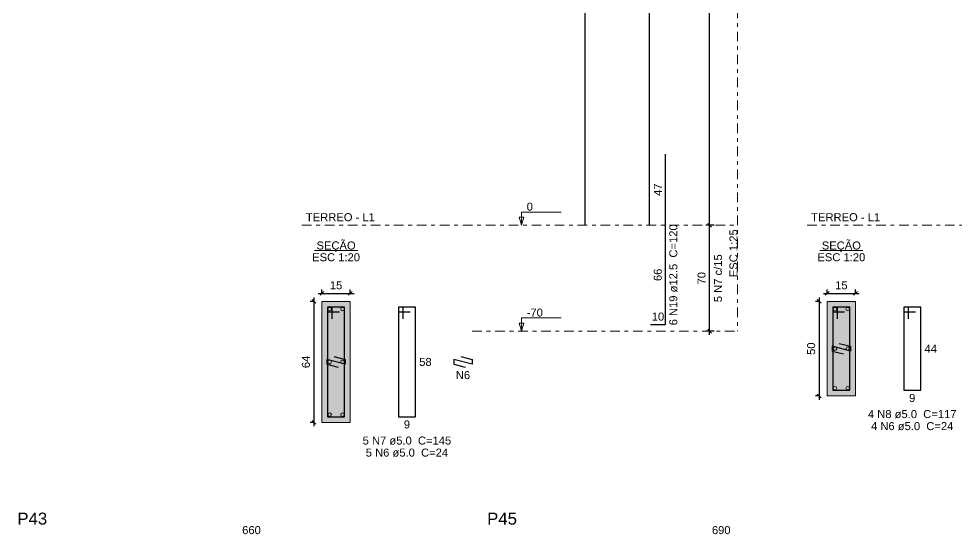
# Model space of a CAD drawing. Header units: millimetres. Extents: x -34 to 951, y -76 to 463.
# Drawn here: x 302.09 to 326.9, y -39.77 to -26.14 of the extents above; entities that cross this region are included whole.
import ezdxf

# ---------------------------------------------------------------- set-up
doc = ezdxf.new("R2010")
doc.units = ezdxf.units.MM
doc.header["$MEASUREMENT"] = 0
doc.linetypes.add('DASHDOT', pattern=[2.54, 1.27, -0.635, 0, -0.635])
doc.linetypes.add('NULL', pattern=[0])
for name, color, linetype, lineweight in [('Descrição da armadura', 7, 'Continuous', 0), ('DT-Barras na forma', 7, 'Continuous', 30), ('DT-Barras no corte', 5, 'Continuous', 5), ('DT-Barras rebatidas', 7, 'Continuous', 30), ('DT-Cotas', 7, 'Continuous', 5), ('DT-Forma', 5, 'Continuous', 5), ('DT-Hachura seção pilares', 252, 'Continuous', 5), ('DT-Pontilhado', 7, 'DASHDOT', 5), ('DT-Textos', 7, 'Continuous', 5), ('DT-Título', 7, 'Continuous', 20), ('Textos armaduras', 7, 'Continuous', 0)]:
    doc.layers.add(name, color=color, linetype=linetype, lineweight=lineweight)
doc.styles.add('Arial', font='arial.ttf')
doc.dimstyles.new('UM_20.000000', dxfattribs={"dimtxt": 0.18, "dimasz": 0.1, "dimexe": 0.1, "dimexo": 0.2, "dimgap": 0, "dimtad": 1, "dimtih": 1, "dimtoh": 1, "dimdec": 1, "dimlfac": 20, "dimzin": 0, "dimdsep": 46, "dimtxsty": 'Standard', "dimcen": 0.09, "dimdle": 0.1, "dimadec": 1, "dimazin": 2, "dimtfac": 1, "dimtdec": 4, "dimtofl": 0, "dimtmove": 0, "dimatfit": 3, "dimfxl": 1, "dimtolj": 1, "dimarcsym": 0})
doc.dimstyles.new('UM_25.000000', dxfattribs={"dimtxt": 0.18, "dimasz": 0.1, "dimexe": 0.1, "dimexo": 0.2, "dimgap": 0, "dimtad": 1, "dimtih": 1, "dimtoh": 1, "dimdec": 1, "dimlfac": 25, "dimzin": 0, "dimdsep": 46, "dimtxsty": 'Standard', "dimcen": 0.09, "dimdle": 0.1, "dimadec": 1, "dimazin": 2, "dimtfac": 1, "dimtdec": 4, "dimtofl": 0, "dimtmove": 0, "dimatfit": 3, "dimfxl": 1, "dimtolj": 1, "dimarcsym": 0})

# ---------------------------------------------------------------- blocks, each defined once
blk = doc.blocks.new('_Oblique')
at = {"color": 0, "linetype": 'ByBlock', "lineweight": -2}
blk.add_line((-0.5, -0.5), (0.5, 0.5), dxfattribs=at)
blk = doc.blocks.new('*D499')
at = {"layer": 'Defpoints', "color": 0, "transparency": 16777216}
for p in [(320.369, -17.197), (320.687, -17.197), (320.687, -31.597)]:
    blk.add_point(p, dxfattribs=at)
at = {"layer": 'DT-Cotas', "color": 0, "lineweight": -2, "transparency": 16777216}
for p, q in [((320.369, -31.697), (320.369, -17.097)), ((320.487, -17.197), (320.269, -17.197)), ((320.487, -31.597), (320.269, -31.597))]:
    blk.add_line(p, q, dxfattribs=at)
at = {"layer": 'DT-Cotas', "color": 0, "lineweight": -2, "transparency": 16777216, "xscale": 0.1, "yscale": 0.1, "zscale": 0.1}
for p, rotation in [((320.369, -17.197), 90), ((320.369, -31.597), 270)]:
    blk.add_blockref('_Oblique', p, dxfattribs=dict(at, rotation=rotation))
at = {"layer": 'DT-Cotas', "color": 7, "transparency": 16777216, "insert": (320.157, -24.397), "char_height": 0.2118, "attachment_point": 5, "rotation": 90, "style": 'Arial'}
blk.add_mtext('\\A1;360', dxfattribs=at)
blk = doc.blocks.new('*D500')
at = {"layer": 'Defpoints', "color": 0, "transparency": 16777216}
for p in [(320.369, -17.197), (320.687, -17.197), (320.687, -31.597)]:
    blk.add_point(p, dxfattribs=at)
at = {"layer": 'DT-Cotas', "color": 0, "lineweight": -2, "transparency": 16777216}
for p, q in [((320.369, -31.697), (320.369, -17.097)), ((320.487, -17.197), (320.269, -17.197)), ((320.487, -31.597), (320.269, -31.597))]:
    blk.add_line(p, q, dxfattribs=at)
at = {"layer": 'DT-Cotas', "color": 0, "lineweight": -2, "transparency": 16777216, "xscale": 0.1, "yscale": 0.1, "zscale": 0.1}
for p, rotation in [((320.369, -17.197), 90), ((320.369, -31.597), 270)]:
    blk.add_blockref('_Oblique', p, dxfattribs=dict(at, rotation=rotation))
blk = doc.blocks.new('*D501')
at = {"layer": 'Defpoints', "color": 0, "transparency": 16777216}
for p in [(310.112, -33.609), (309.9, -36.809), (310.112, -36.809)]:
    blk.add_point(p, dxfattribs=at)
at = {"layer": 'DT-Cotas', "color": 0, "lineweight": -2, "transparency": 16777216}
for p, q in [((309.912, -33.609), (309.8, -33.609)), ((309.9, -33.509), (309.9, -36.909)), ((309.912, -36.809), (309.8, -36.809))]:
    blk.add_line(p, q, dxfattribs=at)
at = {"layer": 'DT-Cotas', "color": 0, "lineweight": -2, "transparency": 16777216, "xscale": 0.1, "yscale": 0.1, "zscale": 0.1}
for p, rotation in [((309.9, -33.609), 90), ((309.9, -36.809), 270)]:
    blk.add_blockref('_Oblique', p, dxfattribs=dict(at, rotation=rotation))
at = {"layer": 'DT-Cotas', "color": 7, "transparency": 16777216, "insert": (309.689, -35.209), "char_height": 0.2118, "attachment_point": 5, "rotation": 90, "style": 'Arial'}
blk.add_mtext('\\A1;64', dxfattribs=at)
blk = doc.blocks.new('*D502')
at = {"layer": 'Defpoints', "color": 0, "transparency": 16777216}
for p in [(310.862, -33.397), (310.112, -33.609), (310.862, -33.609)]:
    blk.add_point(p, dxfattribs=at)
at = {"layer": 'DT-Cotas', "color": 0, "lineweight": -2, "transparency": 16777216}
for p, q in [((310.012, -33.397), (310.962, -33.397)), ((310.112, -33.409), (310.112, -33.297)), ((310.862, -33.409), (310.862, -33.297))]:
    blk.add_line(p, q, dxfattribs=at)
at = {"layer": 'DT-Cotas', "color": 0, "lineweight": -2, "transparency": 16777216, "xscale": 0.1, "yscale": 0.1, "zscale": 0.1, "rotation": 180}
blk.add_blockref('_Oblique', (310.112, -33.397), dxfattribs=at)
at = {"layer": 'DT-Cotas', "color": 0, "lineweight": -2, "transparency": 16777216, "xscale": 0.1, "yscale": 0.1, "zscale": 0.1}
blk.add_blockref('_Oblique', (310.862, -33.397), dxfattribs=at)
at = {"layer": 'DT-Cotas', "color": 7, "transparency": 16777216, "insert": (310.487, -33.185), "char_height": 0.2118, "attachment_point": 5, "rotation": 0.0057, "style": 'Arial'}
blk.add_mtext('\\A1;15', dxfattribs=at)
blk = doc.blocks.new('*D503')
at = {"layer": 'Defpoints', "color": 0, "transparency": 16777216}
for p in [(320.369, -31.597), (320.687, -31.597), (320.687, -34.397)]:
    blk.add_point(p, dxfattribs=at)
at = {"layer": 'DT-Cotas', "color": 0, "lineweight": -2, "transparency": 16777216}
for p, q in [((320.369, -34.497), (320.369, -31.497)), ((320.487, -31.597), (320.269, -31.597)), ((320.487, -34.397), (320.269, -34.397))]:
    blk.add_line(p, q, dxfattribs=at)
at = {"layer": 'DT-Cotas', "color": 0, "lineweight": -2, "transparency": 16777216, "xscale": 0.1, "yscale": 0.1, "zscale": 0.1}
for p, rotation in [((320.369, -31.597), 90), ((320.369, -34.397), 270)]:
    blk.add_blockref('_Oblique', p, dxfattribs=dict(at, rotation=rotation))
at = {"layer": 'DT-Cotas', "color": 7, "transparency": 16777216, "insert": (320.157, -32.997), "char_height": 0.2118, "attachment_point": 5, "rotation": 90, "style": 'Arial'}
blk.add_mtext('\\A1;70', dxfattribs=at)
blk = doc.blocks.new('*D504')
at = {"layer": 'Defpoints', "color": 0, "transparency": 16777216}
for p in [(320.369, -31.597), (320.687, -31.597), (320.687, -34.397)]:
    blk.add_point(p, dxfattribs=at)
at = {"layer": 'DT-Cotas', "color": 0, "lineweight": -2, "transparency": 16777216}
for p, q in [((320.369, -34.497), (320.369, -31.497)), ((320.487, -31.597), (320.269, -31.597)), ((320.487, -34.397), (320.269, -34.397))]:
    blk.add_line(p, q, dxfattribs=at)
at = {"layer": 'DT-Cotas', "color": 0, "lineweight": -2, "transparency": 16777216, "xscale": 0.1, "yscale": 0.1, "zscale": 0.1}
for p, rotation in [((320.369, -31.597), 90), ((320.369, -34.397), 270)]:
    blk.add_blockref('_Oblique', p, dxfattribs=dict(at, rotation=rotation))
blk = doc.blocks.new('*D492')
at = {"layer": 'Defpoints', "color": 0, "transparency": 16777216}
for p in [(323.481, -33.609), (323.269, -36.109), (323.481, -36.109)]:
    blk.add_point(p, dxfattribs=at)
at = {"layer": 'DT-Cotas', "color": 0, "lineweight": -2, "transparency": 16777216}
for p, q in [((323.281, -33.609), (323.169, -33.609)), ((323.269, -33.509), (323.269, -36.209)), ((323.281, -36.109), (323.169, -36.109))]:
    blk.add_line(p, q, dxfattribs=at)
at = {"layer": 'DT-Cotas', "color": 0, "lineweight": -2, "transparency": 16777216, "xscale": 0.1, "yscale": 0.1, "zscale": 0.1}
for p, rotation in [((323.269, -33.609), 90), ((323.269, -36.109), 270)]:
    blk.add_blockref('_Oblique', p, dxfattribs=dict(at, rotation=rotation))
at = {"layer": 'DT-Cotas', "color": 7, "transparency": 16777216, "insert": (323.057, -34.859), "char_height": 0.2118, "attachment_point": 5, "rotation": 90, "style": 'Arial'}
blk.add_mtext('\\A1;50', dxfattribs=at)
blk = doc.blocks.new('*D493')
at = {"layer": 'Defpoints', "color": 0, "transparency": 16777216}
for p in [(324.231, -33.397), (323.481, -33.609), (324.231, -33.609)]:
    blk.add_point(p, dxfattribs=at)
at = {"layer": 'DT-Cotas', "color": 0, "lineweight": -2, "transparency": 16777216}
for p, q in [((323.381, -33.397), (324.331, -33.397)), ((323.481, -33.409), (323.481, -33.297)), ((324.231, -33.409), (324.231, -33.297))]:
    blk.add_line(p, q, dxfattribs=at)
at = {"layer": 'DT-Cotas', "color": 0, "lineweight": -2, "transparency": 16777216, "xscale": 0.1, "yscale": 0.1, "zscale": 0.1, "rotation": 180}
blk.add_blockref('_Oblique', (323.481, -33.397), dxfattribs=at)
at = {"layer": 'DT-Cotas', "color": 0, "lineweight": -2, "transparency": 16777216, "xscale": 0.1, "yscale": 0.1, "zscale": 0.1}
blk.add_blockref('_Oblique', (324.231, -33.397), dxfattribs=at)
at = {"layer": 'DT-Cotas', "color": 7, "transparency": 16777216, "insert": (323.856, -33.185), "char_height": 0.2118, "attachment_point": 5, "rotation": 0.0057, "style": 'Arial'}
blk.add_mtext('\\A1;15', dxfattribs=at)

msp = doc.modelspace()

# ---------------------------------------------------------------- hatches: boundary and pattern name
at = {"layer": 'DT-Hachura seção pilares', "linetype": 'Continuous'}
for points in [[(310.1121, -36.8091), (310.1121, -36.8091), (310.8621, -36.8091), (310.8621, -33.6091), (310.1121, -33.6091), (310.1121, -36.8091)], [(323.4809, -36.1091), (323.4809, -36.1091), (324.2309, -36.1091), (324.2309, -33.6091), (323.4809, -33.6091), (323.4809, -36.1091)]]:
    msp.add_hatch(color=252, dxfattribs=at).paths.add_polyline_path(points)

# ---------------------------------------------------------------- linework, layer by layer
at = {"layer": 'DT-Barras na forma'}
for points in [[(310.3871, -34.0716), (310.3871, -33.7591), (310.2621, -33.7591), (310.2621, -36.6591), (310.7121, -36.6591), (310.7121, -33.7591), (310.2621, -33.7591), (310.2621, -33.8841), (310.5746, -33.8841)], [(323.7559, -34.0716), (323.7559, -33.7591), (323.6309, -33.7591), (323.6309, -35.9591), (324.0809, -35.9591), (324.0809, -33.7591), (323.6309, -33.7591), (323.6309, -33.8841), (323.9434, -33.8841)], [(323.7969, -34.719), (324.0996, -34.7966), (324.0996, -34.9216), (323.6121, -34.7966), (323.6121, -34.9216), (323.9148, -34.9992)], [(310.4282, -35.069), (310.7309, -35.1466), (310.7309, -35.2716), (310.2434, -35.1466), (310.2434, -35.2716), (310.5461, -35.3492)]]:
    msp.add_lwpolyline(points, dxfattribs=at)
at = {"layer": 'DT-Barras no corte'}
for centre in [(310.3184, -33.8153), (310.6559, -33.8153), (323.6871, -33.8153), (324.0246, -33.8153), (323.6871, -34.8591), (324.0246, -34.8591), (310.3184, -35.2091), (310.6559, -35.2091), (323.6871, -35.9028), (324.0246, -35.9028), (310.3184, -36.6028), (310.6559, -36.6028)]:
    msp.add_circle(centre, 0.0469, dxfattribs=at)
at = {"layer": 'DT-Barras rebatidas'}
for points in [[(318.7804, -31.597), (318.7804, -17.197), (318.7804, -15.3135)], [(317.076, -31.597), (317.076, -17.333)], [(318.804, -34.217), (319.204, -34.217), (319.204, -31.597), (319.204, -29.7135)], [(312.2616, -34.0716), (312.2616, -33.7591), (312.1366, -33.7591), (312.1366, -36.6591), (312.5866, -36.6591), (312.5866, -33.7591), (312.1366, -33.7591), (312.1366, -33.8841), (312.4491, -33.8841)], [(325.6303, -34.0716), (325.6303, -33.7591), (325.5053, -33.7591), (325.5053, -35.9591), (325.9553, -35.9591), (325.9553, -33.7591), (325.5053, -33.7591), (325.5053, -33.8841), (325.8178, -33.8841)], [(313.7859, -35.069), (314.0887, -35.1466), (314.0887, -35.2716), (313.6012, -35.1466), (313.6012, -35.2716), (313.9039, -35.3492)]]:
    msp.add_lwpolyline(points, dxfattribs=at)
at = {"layer": 'DT-Forma'}
for points in [[(310.1121, -36.8091), (310.8621, -36.8091), (310.8621, -33.6091), (310.1121, -33.6091), (310.1121, -36.8091)], [(323.4809, -36.1091), (324.2309, -36.1091), (324.2309, -33.6091), (323.4809, -33.6091), (323.4809, -36.1091)]]:
    msp.add_lwpolyline(points, close=True, dxfattribs=at)
at = {"layer": 'DT-Pontilhado', "ltscale": 0.2}
for p, q in [((321.1102, -5.197), (321.1102, -34.397)), ((309.5826, -31.597), (321.1102, -31.597)), ((322.9514, -31.597), (334.479, -31.597)), ((314.0887, -34.397), (321.1102, -34.397))]:
    msp.add_line(p, q, dxfattribs=at)
at = {"layer": 'DT-Textos'}
for p, q in [((309.9149, -32.2641), (311.0593, -32.2641)), ((323.2837, -32.2641), (324.4281, -32.2641))]:
    msp.add_line(p, q, dxfattribs=at)
for points in [[(315.3906, -31.597), (315.4541, -31.3852), (315.3271, -31.3852), (315.3906, -31.597), (315.3906, -31.247), (316.4406, -31.247)], [(315.3906, -34.397), (315.4541, -34.1852), (315.3271, -34.1852), (315.3906, -34.397), (315.3906, -34.047), (316.4406, -34.047)]]:
    msp.add_lwpolyline(points, dxfattribs=at)

# ---------------------------------------------------------------- texts
at = {"layer": 'Descrição da armadura', "linetype": 'NULL', "char_height": 0.2118, "attachment_point": 8, "rotation": 90.00021, "line_spacing_factor": 0.9, "style": 'Arial'}
for s, insert, width in [('6 N19 ø12.5  C=120', (319.5217, -32.9069), 5.344721), ('5 N7 c/15', (320.7006, -32.997), 2.57256)]:
    msp.add_mtext(s, dxfattribs=dict(at, insert=insert, width=width))
at = {"layer": 'Descrição da armadura', "linetype": 'NULL', "char_height": 0.2118, "attachment_point": 8, "line_spacing_factor": 0.9, "style": 'Arial'}
for s, insert, width in [('N6', (313.8446, -35.667), 0.756475), ('4 N8 ø5.0  C=117', (325.7304, -36.7), 4.686721), ('4 N6 ø5.0  C=24', (325.7304, -37.018), 4.39772), ('5 N7 ø5.0  C=145', (312.3616, -37.4), 4.686721), ('5 N6 ø5.0  C=24', (312.3616, -37.718), 4.39772)]:
    msp.add_mtext(s, dxfattribs=dict(at, insert=insert, width=width))
at = {"layer": 'DT-Textos', "linetype": 'NULL', "char_height": 0.2118, "line_spacing_factor": 0.798, "style": 'Arial'}
for s, insert, width, attachment_point in [('0', (315.5306, -31.212), 0.329, 7), ('TERREO - L1', (309.6886, -31.491), 3.650321, 7), ('TERREO - L1', (323.0574, -31.491), 3.650321, 7), ('SEÇÃO', (310.4866, -32.3019), 2.072476, 8), ('SEÇÃO', (323.8554, -32.3019), 2.072476, 8), ('ESC 1:20', (310.4866, -32.55), 2.532883, 8), ('ESC 1:20', (323.8554, -32.55), 2.532883, 8), ('-70', (315.5306, -34.012), 0.854949, 7), ('660', (308.0022, -39.7655), 0.987001, 7), ('690', (320.4313, -39.7655), 0.987001, 7)]:
    msp.add_mtext(s, dxfattribs=dict(at, insert=insert, width=width, attachment_point=attachment_point))
at = {"layer": 'DT-Textos', "linetype": 'NULL', "insert": (321.1097, -31.7029), "char_height": 0.2118, "width": 2.532883, "attachment_point": 9, "rotation": 90.00021, "line_spacing_factor": 0.798, "style": 'Arial'}
msp.add_mtext('ESC 1:25', dxfattribs=at)
at = {"layer": 'DT-Título', "linetype": 'NULL', "char_height": 0.3177, "width": 1.579298, "attachment_point": 7, "line_spacing_factor": 0.798, "style": 'Arial'}
for s, insert in [('P43', (302.0542, -39.5155)), ('P45', (314.4833, -39.5155))]:
    msp.add_mtext(s, dxfattribs=dict(at, insert=insert))
at = {"layer": 'Textos armaduras', "linetype": 'NULL', "char_height": 0.2118, "width": 1.058001, "attachment_point": 8, "rotation": 90.00021, "line_spacing_factor": 0.9, "style": 'Arial'}
for s, insert in [('47', (319.1067, -30.6553)), ('66', (319.1067, -32.907))]:
    msp.add_mtext(s, dxfattribs=dict(at, insert=insert))
at = {"layer": 'Textos armaduras', "linetype": 'NULL', "char_height": 0.2118, "line_spacing_factor": 0.9, "style": 'Arial'}
for s, insert, width, attachment_point in [('10', (319.004, -34.1197), 1.058001, 8), ('44', (326.0553, -34.7532), 1.058001, 1), ('58', (312.6866, -35.1032), 1.058001, 1), ('9', (325.7303, -36.0564), 0.729, 2), ('9', (312.3616, -36.7564), 0.729, 2)]:
    msp.add_mtext(s, dxfattribs=dict(at, insert=insert, width=width, attachment_point=attachment_point))

# ---------------------------------------------------------------- dimensions: what is measured, and where the dimension line sits
at = {"layer": 'DT-Cotas'}
for base, p1, p2, dimstyle, override, picture, middle in [((320.3689, -17.197), (320.6866, -31.597), (320.6866, -17.197), 'UM_25.000000', {"dimtxt": 0.2118, "dimasz": 0.1, "dimexe": 0.1, "dimexo": 0.2, "dimtad": 1, "dimtih": 0, "dimtoh": 0, "dimdec": 1, "dimlfac": 25, "dimzin": 8, "dimtxsty": 'Arial', "dimblk": 'Oblique', "dimblk1": 'Oblique', "dimblk2": 'Oblique', "dimsah": 1, "dimdle": 0.1, "dimse1": 0, "dimse2": 0, "dimclrt": 7, "dimadec": 1, "dimazin": 3, "dimtmove": 2, "dimldrblk": 'Oblique'}, '*D499', (320.1571, -24.397)), ((320.3689, -31.597), (320.6866, -34.397), (320.6866, -31.597), 'UM_25.000000', {"dimtxt": 0.2118, "dimasz": 0.1, "dimexe": 0.1, "dimexo": 0.2, "dimtad": 1, "dimtih": 0, "dimtoh": 0, "dimdec": 1, "dimlfac": 25, "dimzin": 8, "dimtxsty": 'Arial', "dimblk": 'Oblique', "dimblk1": 'Oblique', "dimblk2": 'Oblique', "dimsah": 1, "dimdle": 0.1, "dimse1": 0, "dimse2": 0, "dimclrt": 7, "dimadec": 1, "dimazin": 3, "dimtmove": 2, "dimldrblk": 'Oblique'}, '*D503', (320.1571, -32.997)), ((309.9003, -36.8091), (310.1121, -33.6091), (310.1121, -36.8091), 'UM_20.000000', {"dimtxt": 0.2118, "dimasz": 0.1, "dimexe": 0.1, "dimexo": 0.2, "dimtad": 1, "dimtih": 0, "dimtoh": 0, "dimdec": 1, "dimlfac": 20, "dimzin": 8, "dimtxsty": 'Arial', "dimblk": 'Oblique', "dimblk1": 'Oblique', "dimblk2": 'Oblique', "dimsah": 1, "dimdle": 0.1, "dimse1": 0, "dimse2": 0, "dimclrt": 7, "dimadec": 1, "dimazin": 3, "dimtmove": 2, "dimldrblk": 'Oblique'}, '*D501', (309.6885, -35.2091)), ((323.2691, -36.1091), (323.4809, -33.6091), (323.4809, -36.1091), 'UM_20.000000', {"dimtxt": 0.2118, "dimasz": 0.1, "dimexe": 0.1, "dimexo": 0.2, "dimtad": 1, "dimtih": 0, "dimtoh": 0, "dimdec": 1, "dimlfac": 20, "dimzin": 8, "dimtxsty": 'Arial', "dimblk": 'Oblique', "dimblk1": 'Oblique', "dimblk2": 'Oblique', "dimsah": 1, "dimdle": 0.1, "dimse1": 0, "dimse2": 0, "dimclrt": 7, "dimadec": 1, "dimazin": 3, "dimtmove": 2, "dimldrblk": 'Oblique'}, '*D492', (323.0573, -34.8591))]:
    dim = msp.add_linear_dim(base=base, p1=p1, p2=p2, angle=90, dimstyle=dimstyle, override=override, dxfattribs=at)
    dim.commit()
    dim.dimension.update_dxf_attribs({"geometry": picture, "text_midpoint": middle, "dimtype": 160, "text_rotation": 90})
for base, p1, p2, picture, middle in [((320.3689, -17.197), (320.6866, -31.597), (320.6866, -17.197), '*D500', (320.263, -24.397)), ((320.3689, -31.597), (320.6866, -34.397), (320.6866, -31.597), '*D504', (320.263, -32.997))]:
    dim = msp.add_linear_dim(base=base, p1=p1, p2=p2, angle=90, text=' ', dimstyle='UM_25.000000', override={"dimtxt": 0.2118, "dimasz": 0.1, "dimexe": 0.1, "dimexo": 0.2, "dimtad": 1, "dimtih": 0, "dimtoh": 0, "dimdec": 1, "dimlfac": 25, "dimzin": 8, "dimtxsty": 'Arial', "dimblk": 'Oblique', "dimblk1": 'Oblique', "dimblk2": 'Oblique', "dimsah": 1, "dimdle": 0.1, "dimse1": 0, "dimse2": 0, "dimclrt": 256, "dimadec": 1, "dimazin": 3, "dimtmove": 2, "dimldrblk": 'Oblique'}, dxfattribs=at)
    dim.commit()
    dim.dimension.update_dxf_attribs({"geometry": picture, "text_midpoint": middle, "dimtype": 160, "text_rotation": 90})
for base, p1, p2, picture, middle in [((310.8621, -33.3973), (310.1121, -33.6091), (310.8621, -33.6091), '*D502', (310.4871, -33.1855)), ((324.2309, -33.3973), (323.4809, -33.6091), (324.2309, -33.6091), '*D493', (323.8559, -33.1855))]:
    dim = msp.add_linear_dim(base=base, p1=p1, p2=p2, dimstyle='UM_20.000000', override={"dimtxt": 0.2118, "dimasz": 0.1, "dimexe": 0.1, "dimexo": 0.2, "dimtad": 1, "dimtih": 0, "dimtoh": 0, "dimdec": 1, "dimlfac": 20, "dimzin": 8, "dimtxsty": 'Arial', "dimblk": 'Oblique', "dimblk1": 'Oblique', "dimblk2": 'Oblique', "dimsah": 1, "dimdle": 0.1, "dimse1": 0, "dimse2": 0, "dimclrt": 7, "dimadec": 1, "dimazin": 3, "dimtmove": 2, "dimldrblk": 'Oblique'}, dxfattribs=at)
    dim.commit()
    dim.dimension.update_dxf_attribs({"geometry": picture, "text_midpoint": middle, "dimtype": 160, "text_rotation": 0.00573})

doc.saveas('drawing.dxf')
